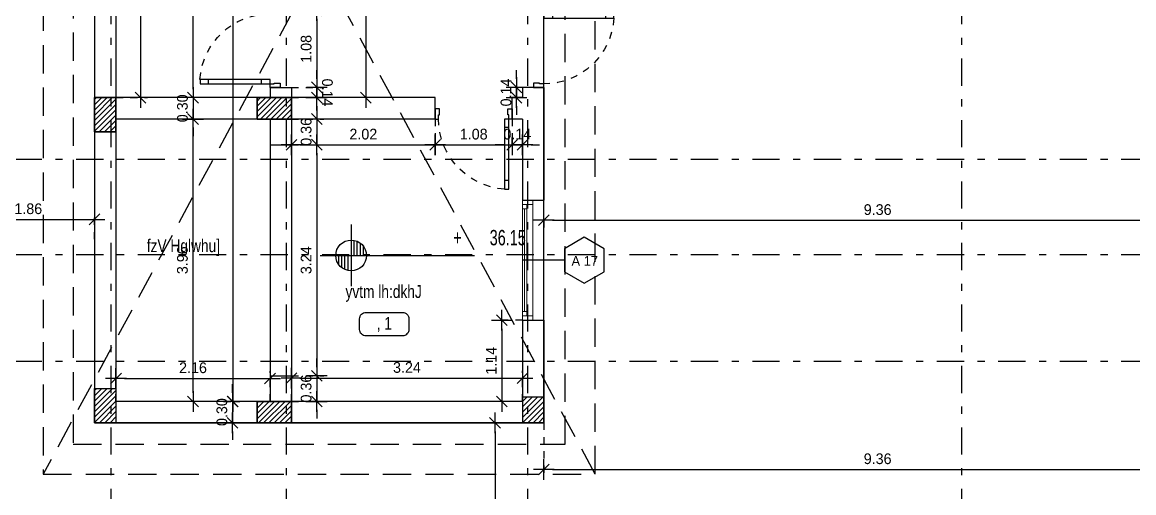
# Model space of a CAD drawing. Extents: x 185 to 567, y -69 to 170.
# Drawn here: x 412.73 to 428.32, y 132.26 to 138.86 of the extents above; entities that cross this region are included whole.
import ezdxf
from ezdxf.enums import TextEntityAlignment as Align

# ---------------------------------------------------------------- set-up
doc = ezdxf.new("R2010")
doc.units = 0
doc.header["$LTSCALE"] = 0.25
doc.header["$MEASUREMENT"] = 0
doc.header["$PDMODE"] = 35
doc.header["$PDSIZE"] = -1
for name, pattern in [('B4-PLANS$0$APG DASH', [0.3, 0.2, -0.1]), ('B4-PLANS$0$DASHDOT', [25.4, 12.7, -6.35, 0, -6.35]), ('B4-PLANS$0$DOT2', [0.125, 0, -0.125]), ('B4-PLANS$0$HIDDEN', [9.525, 6.35, -3.175]), ('DOT2', [0.125, 0, -0.125])]:
    doc.linetypes.add(name, pattern=pattern)
doc.layers.get('0').update_dxf_attribs({"linetype": 'CONTINUOUS'})
doc.layers.get('Defpoints').update_dxf_attribs({"linetype": 'CONTINUOUS'})
for name, color, linetype in [('A-AX', 1, 'B4-PLANS$0$DASHDOT'), ('A-COL', 11, 'CONTINUOUS'), ('A-DR', 3, 'CONTINUOUS'), ('A-DWNM1', 3, 'CONTINUOUS'), ('A-EDM', 2, 'CONTINUOUS'), ('A-ELEV', 25, 'CONTINUOUS'), ('A-IDM', 221, 'CONTINUOUS'), ('A-LVL-50', 4, 'CONTINUOUS'), ('A-RNM2', 4, 'CONTINUOUS'), ('A-RNM3', 4, 'CONTINUOUS'), ('A-SYMB-50', 4, 'CONTINUOUS'), ('A-TXT', 4, 'CONTINUOUS'), ('A-VOID', 8, 'B4-PLANS$0$HIDDEN'), ('A-WIN', 3, 'CONTINUOUS'), ('A-WL', 7, 'CONTINUOUS'), ('roof col', 7, 'CONTINUOUS')]:
    doc.layers.add(name, color=color, linetype=linetype)
doc.layers.add('A-COLH', color=1, linetype='CONTINUOUS', lineweight=9)
doc.styles.add('B4-PLANS$0$ARABIC', font='xarb.shx', dxfattribs={"width": 0.7})
doc.styles.add('B4-PLANS$0$S100', font='romans.shx', dxfattribs={"width": 0.9})
doc.styles.add('B4-PLANS$0$XARAB', font='xarab.shx')
doc.styles.add('XARAB', font='xarab.shx')
doc.dimstyles.new('DIM100', dxfattribs={"dimtxt": 0.15, "dimasz": 0.12, "dimexe": 0.1, "dimexo": 0, "dimgap": 0.05, "dimtad": 1, "dimzin": 3, "dimdsep": 46, "dimtxsty": 'XARAB', "dimblk": 'DTICK', "dimcen": 0.09, "dimclrd": 256, "dimclre": 4, "dimclrt": 3, "dimadec": 0, "dimazin": 3, "dimtfac": 1, "dimtix": 1, "dimtmove": 2, "dimatfit": 0, "dimldrblk": 'DTICK', "dimfxl": 0.15, "dimtolj": 1, "dimtzin": 3, "dimlwd": -3, "dimlwe": -3, "dimarcsym": 0})

# ---------------------------------------------------------------- blocks, each defined once
blk = doc.blocks.new('B4-PLANS$0$AXES-B2')
at = {"layer": 'A-AX', "ltscale": 0.1}
for p, q in [((-9.855, 10.085), (-9.855, -26.235)), ((-7.805, 10.085), (-7.805, -26.235)), ((-4.985, 10.085), (-4.985, -26.235)), ((0.085, 10.085), (0.085, -26.235)), ((-29.655, -6.895), (30.305, -6.895)), ((-29.655, -8.01), (30.305, -8.01)), ((-29.655, -9.255), (30.305, -9.255))]:
    blk.add_line(p, q, dxfattribs=at)
blk = doc.blocks.new('DTICK')
for p, q in [((-1.21, 0), (1.21, 0)), ((0, 1.21), (0, -1.21))]:
    blk.add_line(p, q)
at = {"color": 3}
blk.add_line((-0.63, -0.63), (0.63, 0.63), dxfattribs=at)
blk = doc.blocks.new('*D1079')
at = {"layer": 'A-IDM', "color": 4, "linetype": 'DOT2', "lineweight": -3, "ltscale": 2, "transparency": 16777216}
for p, q in [((429.405, 137.021), (429.405, 135.982)), ((420.045, 136.082), (420.045, 135.982))]:
    blk.add_line(p, q, dxfattribs=at)
at = {"layer": 'A-IDM', "linetype": 'ByBlock', "lineweight": -3, "ltscale": 2, "transparency": 16777216}
blk.add_line((420.165, 136.082), (429.285, 136.082), dxfattribs=at)
at = {"layer": 'Defpoints', "color": 0, "linetype": 'ByBlock', "ltscale": 2, "transparency": 16777216}
for p in [(429.405, 137.021), (420.045, 136.082), (429.405, 136.082)]:
    blk.add_point(p, dxfattribs=at)
at = {"layer": 'A-IDM', "linetype": 'ByBlock', "lineweight": -3, "ltscale": 2, "transparency": 16777216, "xscale": 0.12, "yscale": 0.12, "zscale": 0.12, "rotation": 180}
blk.add_blockref('DTICK', (420.045, 136.082), dxfattribs=at)
at = {"layer": 'A-IDM', "linetype": 'ByBlock', "lineweight": -3, "ltscale": 2, "transparency": 16777216, "xscale": 0.12, "yscale": 0.12, "zscale": 0.12}
blk.add_blockref('DTICK', (429.405, 136.082), dxfattribs=at)
at = {"layer": 'A-IDM', "color": 3, "linetype": 'ByBlock', "ltscale": 2, "transparency": 16777216, "insert": (424.725, 136.23), "char_height": 0.15, "attachment_point": 5, "style": 'XARAB'}
blk.add_mtext('\\A1;9.36', dxfattribs=at)
blk = doc.blocks.new('*D1090')
at = {"layer": 'A-IDM', "color": 4, "linetype": 'DOT2', "lineweight": -3, "ltscale": 2, "transparency": 16777216}
for p, q in [((420.045, 133.241), (420.045, 132.487)), ((429.405, 132.622), (429.405, 132.487))]:
    blk.add_line(p, q, dxfattribs=at)
at = {"layer": 'A-IDM', "linetype": 'ByBlock', "lineweight": -3, "ltscale": 2, "transparency": 16777216}
blk.add_line((420.165, 132.587), (429.285, 132.587), dxfattribs=at)
at = {"layer": 'Defpoints', "color": 0, "linetype": 'ByBlock', "ltscale": 2, "transparency": 16777216}
for p in [(420.045, 133.241), (429.405, 132.622), (429.405, 132.587)]:
    blk.add_point(p, dxfattribs=at)
at = {"layer": 'A-IDM', "linetype": 'ByBlock', "lineweight": -3, "ltscale": 2, "transparency": 16777216, "xscale": 0.12, "yscale": 0.12, "zscale": 0.12, "rotation": 180}
blk.add_blockref('DTICK', (420.045, 132.587), dxfattribs=at)
at = {"layer": 'A-IDM', "linetype": 'ByBlock', "lineweight": -3, "ltscale": 2, "transparency": 16777216, "xscale": 0.12, "yscale": 0.12, "zscale": 0.12}
blk.add_blockref('DTICK', (429.405, 132.587), dxfattribs=at)
at = {"layer": 'A-IDM', "color": 3, "linetype": 'ByBlock', "ltscale": 2, "transparency": 16777216, "insert": (424.725, 132.736), "char_height": 0.15, "attachment_point": 5, "style": 'XARAB'}
blk.add_mtext('\\A1;9.36', dxfattribs=at)
blk = doc.blocks.new('*D1115')
at = {"layer": 'A-IDM', "color": 4, "linetype": 'DOT2', "lineweight": -3, "ltscale": 2, "transparency": 16777216}
for p, q in [((419.601, 133.241), (419.26, 133.241)), ((419.601, 125.189), (419.26, 125.189))]:
    blk.add_line(p, q, dxfattribs=at)
at = {"layer": 'A-IDM', "linetype": 'ByBlock', "lineweight": -3, "ltscale": 2, "transparency": 16777216}
blk.add_line((419.36, 133.121), (419.36, 125.309), dxfattribs=at)
at = {"layer": 'Defpoints', "color": 0, "linetype": 'ByBlock', "ltscale": 2, "transparency": 16777216}
for p in [(419.601, 133.241), (419.36, 125.189), (419.601, 125.189)]:
    blk.add_point(p, dxfattribs=at)
at = {"layer": 'A-IDM', "linetype": 'ByBlock', "lineweight": -3, "ltscale": 2, "transparency": 16777216, "xscale": 0.12, "yscale": 0.12, "zscale": 0.12}
for p, rotation in [((419.36, 133.241), 90), ((419.36, 125.189), 270)]:
    blk.add_blockref('DTICK', p, dxfattribs=dict(at, rotation=rotation))
at = {"layer": 'A-IDM', "color": 3, "linetype": 'ByBlock', "ltscale": 2, "transparency": 16777216, "insert": (419.212, 129.215), "char_height": 0.15, "attachment_point": 5, "rotation": 90, "style": 'XARAB'}
blk.add_mtext('\\A1;8.05', dxfattribs=at)
blk = doc.blocks.new('B4-PLANS$0$derf')
at = {"lineweight": 0}
for p, q in [((-0.05, 0.12), (-1.35, 0.12)), ((-0.1, 0.05), (-1.3, 0.05)), ((-0.1, 0.025), (-1.3, 0.025)), ((-0.1, 0), (-1.3, 0))]:
    blk.add_line(p, q, dxfattribs=at)
for points in [[(-1.4, 0.12), (-1.4, 0), (-1.35, 0), (-1.35, 0.12)], [(-1.3, 0.05), (-1.3, 0), (-1.35, 0), (-1.35, 0.05)], [(-0.1, 0.05), (-0.1, 0), (-0.05, 0), (-0.05, 0.05)], [(0, 0.12), (0, 0), (-0.05, 0), (-0.05, 0.12)]]:
    blk.add_lwpolyline(points, close=True, dxfattribs=at)
blk = doc.blocks.new('B4-PLANS$0$WNU')
blk.add_line((0, 100), (0, -553))
blk.add_lwpolyline([(-179, 720), (-358, 410), (-179, 100), (179, 100), (358, 410), (179, 720)], close=True)
at = {"style": 'B4-PLANS$0$S100', "width": 0.9, "flags": 12}
blk.add_attdef('W10', text='', height=200, dxfattribs=at).set_placement((11, 417), align=Align.MIDDLE)
blk = doc.blocks.new('B4-PLANS$0$RNO2')
at = {"layer": 'A-RNM2'}
blk.add_lwpolyline([(965, 374), (397, 374, 0.414214), (297, 274), (297, 108, 0.414214), (397, 8), (965, 8, 0.414214), (1065, 108), (1065, 274, 0.414214)], format="xyb", close=True, dxfattribs=at)
at = {"layer": 'A-RNM2', "color": 3, "style": 'B4-PLANS$0$S100', "width": 0.8}
blk.add_attdef('NUMBER', text='', height=90, dxfattribs=at).set_placement((679, 186), align=Align.MIDDLE)
blk = doc.blocks.new('B4-PLANS$0$LEV')
for p, q in [((0, 400), (0, -400)), ((40, 0), (40, 196)), ((80, 0), (80, 183)), ((120, 0), (120, 160)), ((-400, 0), (1600, 0)), ((-160, -120), (-160, 0)), ((-120, -160), (-120, 0)), ((-80, -183), (-80, 0)), ((-40, -196), (-40, 0)), ((160, 0), (160, 120))]:
    blk.add_line(p, q)
blk.add_circle((0, 0), 200)
at = {"style": 'B4-PLANS$0$S100', "width": 0.9, "flags": 12}
for tag, p in [('L', (300, 132)), ('P', (300, -392))]:
    blk.add_attdef(tag, p, '', height=200, dxfattribs=at)
blk = doc.blocks.new('B4-PLANS$0$A$C57B55AE9')
at = {"layer": 'A-DR'}
for p, q in [((0.05, 0.938), (0, 0.938)), ((0, 0.938), (0, 0.818)), ((0.05, 0.868), (0.05, 0.938)), ((0.85, 0.868), (0.85, 0.938)), ((0.85, 0.938), (0.9, 0.938)), ((0.9, 0.938), (0.9, 0.818)), ((0, 0.818), (0.04, 0.818)), ((0.04, 0.818), (0.04, 0.868)), ((0.04, 0.868), (0.05, 0.868)), ((0.86, 0.868), (0.85, 0.868)), ((0.86, 0.818), (0.86, 0.868)), ((0.9, 0.818), (0.86, 0.818)), ((0.04, 0.718), (0.09, 0.718)), ((0.04, 0.099), (0.09, 0.099))]:
    blk.add_line(p, q, dxfattribs=at)
at = {"layer": 'A-DR', "elevation": 0}
blk.add_lwpolyline([(0.09, 0), (0.04, 0), (0.04, 0.818), (0.09, 0.818)], close=True, dxfattribs=at)
at = {"layer": 'A-DR', "color": 8, "linetype": 'B4-PLANS$0$APG DASH'}
blk.add_arc((0.04, 0.818), 0.82, 273.4958, 0.0001, dxfattribs=at)
blk = doc.blocks.new('*D1152')
at = {"layer": 'A-IDM', "color": 4, "linetype": 'DOT2', "lineweight": -3, "ltscale": 2, "transparency": 16777216}
for p, q in [((414.045, 133.541), (414.045, 133.963)), ((416.205, 133.541), (416.205, 133.963))]:
    blk.add_line(p, q, dxfattribs=at)
at = {"layer": 'A-IDM', "linetype": 'ByBlock', "lineweight": -3, "ltscale": 2, "transparency": 16777216}
blk.add_line((414.165, 133.863), (416.085, 133.863), dxfattribs=at)
at = {"layer": 'Defpoints', "color": 0, "linetype": 'ByBlock', "ltscale": 2, "transparency": 16777216}
for p in [(416.205, 133.863), (414.045, 133.541), (416.205, 133.541)]:
    blk.add_point(p, dxfattribs=at)
at = {"layer": 'A-IDM', "linetype": 'ByBlock', "lineweight": -3, "ltscale": 2, "transparency": 16777216, "xscale": 0.12, "yscale": 0.12, "zscale": 0.12, "rotation": 180}
blk.add_blockref('DTICK', (414.045, 133.863), dxfattribs=at)
at = {"layer": 'A-IDM', "linetype": 'ByBlock', "lineweight": -3, "ltscale": 2, "transparency": 16777216, "xscale": 0.12, "yscale": 0.12, "zscale": 0.12}
blk.add_blockref('DTICK', (416.205, 133.863), dxfattribs=at)
at = {"layer": 'A-IDM', "color": 3, "linetype": 'ByBlock', "ltscale": 2, "transparency": 16777216, "insert": (415.125, 134.012), "char_height": 0.15, "attachment_point": 5, "style": 'XARAB'}
blk.add_mtext('\\A1;2.16', dxfattribs=at)
blk = doc.blocks.new('*D1153')
at = {"layer": 'A-IDM', "color": 4, "linetype": 'DOT2', "lineweight": -3, "ltscale": 2, "transparency": 16777216}
for p, q in [((415.125, 137.501), (415.025, 137.501)), ((415.125, 133.541), (415.025, 133.541))]:
    blk.add_line(p, q, dxfattribs=at)
at = {"layer": 'A-IDM', "linetype": 'ByBlock', "lineweight": -3, "ltscale": 2, "transparency": 16777216}
blk.add_line((415.125, 133.661), (415.125, 137.381), dxfattribs=at)
at = {"layer": 'Defpoints', "color": 0, "linetype": 'ByBlock', "ltscale": 2, "transparency": 16777216}
for p in [(415.125, 137.501), (415.125, 137.501), (415.125, 133.541)]:
    blk.add_point(p, dxfattribs=at)
at = {"layer": 'A-IDM', "linetype": 'ByBlock', "lineweight": -3, "ltscale": 2, "transparency": 16777216, "xscale": 0.12, "yscale": 0.12, "zscale": 0.12}
for p, rotation in [((415.125, 137.501), 90), ((415.125, 133.541), 270)]:
    blk.add_blockref('DTICK', p, dxfattribs=dict(at, rotation=rotation))
at = {"layer": 'A-IDM', "color": 3, "linetype": 'ByBlock', "ltscale": 2, "transparency": 16777216, "insert": (414.977, 135.521), "char_height": 0.15, "attachment_point": 5, "rotation": 90, "style": 'XARAB'}
blk.add_mtext('\\A1;3.96', dxfattribs=at)
blk = doc.blocks.new('*D1154')
at = {"layer": 'A-IDM', "color": 4, "linetype": 'DOT2', "lineweight": -3, "ltscale": 2, "transparency": 16777216}
for p, q in [((415.125, 145.853), (415.025, 145.853)), ((415.125, 137.801), (415.025, 137.801))]:
    blk.add_line(p, q, dxfattribs=at)
at = {"layer": 'A-IDM', "linetype": 'ByBlock', "lineweight": -3, "ltscale": 2, "transparency": 16777216}
blk.add_line((415.125, 137.921), (415.125, 145.733), dxfattribs=at)
at = {"layer": 'Defpoints', "color": 0, "linetype": 'ByBlock', "ltscale": 2, "transparency": 16777216}
for p in [(415.125, 145.853), (415.125, 145.853), (415.125, 137.801)]:
    blk.add_point(p, dxfattribs=at)
at = {"layer": 'A-IDM', "linetype": 'ByBlock', "lineweight": -3, "ltscale": 2, "transparency": 16777216, "xscale": 0.12, "yscale": 0.12, "zscale": 0.12}
for p, rotation in [((415.125, 145.853), 90), ((415.125, 137.801), 270)]:
    blk.add_blockref('DTICK', p, dxfattribs=dict(at, rotation=rotation))
at = {"layer": 'A-IDM', "color": 3, "linetype": 'ByBlock', "ltscale": 2, "transparency": 16777216, "insert": (414.978, 141.827), "char_height": 0.15, "attachment_point": 5, "rotation": 90, "style": 'XARAB'}
blk.add_mtext('\\A1;8.05', dxfattribs=at)
blk = doc.blocks.new('*D1155')
at = {"layer": 'A-IDM', "color": 4, "linetype": 'DOT2', "lineweight": -3, "ltscale": 2, "transparency": 16777216}
for p, q in [((415.554, 145.853), (415.783, 145.853)), ((415.554, 133.541), (415.783, 133.541))]:
    blk.add_line(p, q, dxfattribs=at)
at = {"layer": 'A-IDM', "linetype": 'ByBlock', "lineweight": -3, "ltscale": 2, "transparency": 16777216}
blk.add_line((415.683, 145.733), (415.683, 133.661), dxfattribs=at)
at = {"layer": 'Defpoints', "color": 0, "linetype": 'ByBlock', "ltscale": 2, "transparency": 16777216}
for p in [(415.554, 145.853), (415.554, 133.541), (415.683, 133.541)]:
    blk.add_point(p, dxfattribs=at)
at = {"layer": 'A-IDM', "linetype": 'ByBlock', "lineweight": -3, "ltscale": 2, "transparency": 16777216, "xscale": 0.12, "yscale": 0.12, "zscale": 0.12}
for p, rotation in [((415.683, 145.853), 90), ((415.683, 133.541), 270)]:
    blk.add_blockref('DTICK', p, dxfattribs=dict(at, rotation=rotation))
at = {"layer": 'A-IDM', "color": 3, "linetype": 'ByBlock', "ltscale": 2, "transparency": 16777216, "insert": (415.535, 139.697), "char_height": 0.15, "attachment_point": 5, "rotation": 90, "style": 'XARAB'}
blk.add_mtext('\\A1;12.31', dxfattribs=at)
blk = doc.blocks.new('*D1157')
at = {"layer": 'A-IDM', "color": 4, "linetype": 'DOT2', "lineweight": -3, "ltscale": 2, "transparency": 16777216}
for p, q in [((414.045, 145.853), (414.488, 145.853)), ((414.045, 137.801), (414.488, 137.801))]:
    blk.add_line(p, q, dxfattribs=at)
at = {"layer": 'A-IDM', "linetype": 'ByBlock', "lineweight": -3, "ltscale": 2, "transparency": 16777216}
blk.add_line((414.388, 145.733), (414.388, 137.921), dxfattribs=at)
at = {"layer": 'Defpoints', "color": 0, "linetype": 'ByBlock', "ltscale": 2, "transparency": 16777216}
for p in [(414.045, 145.853), (414.045, 137.801), (414.388, 137.801)]:
    blk.add_point(p, dxfattribs=at)
at = {"layer": 'A-IDM', "linetype": 'ByBlock', "lineweight": -3, "ltscale": 2, "transparency": 16777216, "xscale": 0.12, "yscale": 0.12, "zscale": 0.12}
for p, rotation in [((414.388, 145.853), 90), ((414.388, 137.801), 270)]:
    blk.add_blockref('DTICK', p, dxfattribs=dict(at, rotation=rotation))
at = {"layer": 'A-IDM', "color": 3, "linetype": 'ByBlock', "ltscale": 2, "transparency": 16777216, "insert": (414.241, 141.827), "char_height": 0.15, "attachment_point": 5, "rotation": 90, "style": 'XARAB'}
blk.add_mtext('\\A1;8.05', dxfattribs=at)
blk = doc.blocks.new('*D1158')
at = {"layer": 'A-IDM', "color": 4, "linetype": 'DOT2', "lineweight": -3, "ltscale": 2, "transparency": 16777216}
for p, q in [((416.505, 139.025), (416.96, 139.025)), ((416.505, 137.945), (416.96, 137.945))]:
    blk.add_line(p, q, dxfattribs=at)
at = {"layer": 'A-IDM', "linetype": 'ByBlock', "lineweight": -3, "ltscale": 2, "transparency": 16777216}
blk.add_line((416.86, 138.905), (416.86, 138.065), dxfattribs=at)
at = {"layer": 'Defpoints', "color": 0, "linetype": 'ByBlock', "ltscale": 2, "transparency": 16777216}
for p in [(416.505, 139.025), (416.505, 137.945), (416.86, 137.945)]:
    blk.add_point(p, dxfattribs=at)
at = {"layer": 'A-IDM', "linetype": 'ByBlock', "lineweight": -3, "ltscale": 2, "transparency": 16777216, "xscale": 0.12, "yscale": 0.12, "zscale": 0.12}
for p, rotation in [((416.86, 139.025), 90), ((416.86, 137.945), 270)]:
    blk.add_blockref('DTICK', p, dxfattribs=dict(at, rotation=rotation))
at = {"layer": 'A-IDM', "color": 3, "linetype": 'ByBlock', "ltscale": 2, "transparency": 16777216, "insert": (416.712, 138.485), "char_height": 0.15, "attachment_point": 5, "rotation": 90, "style": 'XARAB'}
blk.add_mtext('\\A1;1.08', dxfattribs=at)
blk = doc.blocks.new('*D1160')
at = {"layer": 'A-IDM', "linetype": 'ByBlock', "lineweight": -3, "ltscale": 2, "transparency": 16777216}
for p, q in [((416.86, 138.065), (416.86, 138.185)), ((416.86, 137.945), (416.86, 137.801)), ((416.86, 137.681), (416.86, 137.561))]:
    blk.add_line(p, q, dxfattribs=at)
at = {"layer": 'A-IDM', "color": 4, "linetype": 'DOT2', "lineweight": -3, "ltscale": 2, "transparency": 16777216}
for p, q in [((416.505, 137.945), (416.96, 137.945)), ((416.505, 137.801), (416.96, 137.801))]:
    blk.add_line(p, q, dxfattribs=at)
at = {"layer": 'Defpoints', "color": 0, "linetype": 'ByBlock', "ltscale": 2, "transparency": 16777216}
for p in [(416.505, 137.945), (416.505, 137.801), (416.86, 137.801)]:
    blk.add_point(p, dxfattribs=at)
at = {"layer": 'A-IDM', "linetype": 'ByBlock', "lineweight": -3, "ltscale": 2, "transparency": 16777216, "xscale": 0.12, "yscale": 0.12, "zscale": 0.12}
for p, rotation in [((416.86, 137.945), 270.0001206291599), ((416.86, 137.801), 90.00012062915994)]:
    blk.add_blockref('DTICK', p, dxfattribs=dict(at, rotation=rotation))
at = {"layer": 'A-IDM', "color": 3, "linetype": 'ByBlock', "ltscale": 2, "transparency": 16777216, "insert": (417.008, 137.873), "char_height": 0.15, "attachment_point": 5, "rotation": 270.0001, "style": 'XARAB'}
blk.add_mtext('\\A1;0.14', dxfattribs=at)
blk = doc.blocks.new('*D1161')
at = {"layer": 'A-IDM', "linetype": 'ByBlock', "lineweight": -3, "ltscale": 2, "transparency": 16777216}
for p, q in [((416.86, 137.621), (416.86, 137.741)), ((416.86, 137.501), (416.86, 137.141)), ((416.86, 137.021), (416.86, 136.901))]:
    blk.add_line(p, q, dxfattribs=at)
at = {"layer": 'A-IDM', "color": 4, "linetype": 'DOT2', "lineweight": -3, "ltscale": 2, "transparency": 16777216}
for p, q in [((416.505, 137.501), (416.96, 137.501)), ((416.505, 137.141), (416.96, 137.141))]:
    blk.add_line(p, q, dxfattribs=at)
at = {"layer": 'Defpoints', "color": 0, "linetype": 'ByBlock', "ltscale": 2, "transparency": 16777216}
for p in [(416.505, 137.501), (416.505, 137.141), (416.86, 137.141)]:
    blk.add_point(p, dxfattribs=at)
at = {"layer": 'A-IDM', "linetype": 'ByBlock', "lineweight": -3, "ltscale": 2, "transparency": 16777216, "xscale": 0.12, "yscale": 0.12, "zscale": 0.12}
for p, rotation in [((416.86, 137.501), 270), ((416.86, 137.141), 90)]:
    blk.add_blockref('DTICK', p, dxfattribs=dict(at, rotation=rotation))
at = {"layer": 'A-IDM', "color": 3, "linetype": 'ByBlock', "ltscale": 2, "transparency": 16777216, "insert": (416.712, 137.321), "char_height": 0.15, "attachment_point": 5, "rotation": 90, "style": 'XARAB'}
blk.add_mtext('\\A1;0.36', dxfattribs=at)
blk = doc.blocks.new('*D1162')
at = {"layer": 'A-IDM', "color": 4, "linetype": 'DOT2', "lineweight": -3, "ltscale": 2, "transparency": 16777216}
for p, q in [((416.505, 137.141), (416.96, 137.141)), ((416.505, 133.901), (416.96, 133.901))]:
    blk.add_line(p, q, dxfattribs=at)
at = {"layer": 'A-IDM', "linetype": 'ByBlock', "lineweight": -3, "ltscale": 2, "transparency": 16777216}
blk.add_line((416.86, 137.021), (416.86, 134.021), dxfattribs=at)
at = {"layer": 'Defpoints', "color": 0, "linetype": 'ByBlock', "ltscale": 2, "transparency": 16777216}
for p in [(416.505, 137.141), (416.505, 133.901), (416.86, 133.901)]:
    blk.add_point(p, dxfattribs=at)
at = {"layer": 'A-IDM', "linetype": 'ByBlock', "lineweight": -3, "ltscale": 2, "transparency": 16777216, "xscale": 0.12, "yscale": 0.12, "zscale": 0.12}
for p, rotation in [((416.86, 137.141), 90), ((416.86, 133.901), 270)]:
    blk.add_blockref('DTICK', p, dxfattribs=dict(at, rotation=rotation))
at = {"layer": 'A-IDM', "color": 3, "linetype": 'ByBlock', "ltscale": 2, "transparency": 16777216, "insert": (416.712, 135.521), "char_height": 0.15, "attachment_point": 5, "rotation": 90, "style": 'XARAB'}
blk.add_mtext('\\A1;3.24', dxfattribs=at)
blk = doc.blocks.new('*D1163')
at = {"layer": 'A-IDM', "linetype": 'ByBlock', "lineweight": -3, "ltscale": 2, "transparency": 16777216}
for p, q in [((416.86, 134.021), (416.86, 134.141)), ((416.86, 133.901), (416.86, 133.541)), ((416.86, 133.421), (416.86, 133.301))]:
    blk.add_line(p, q, dxfattribs=at)
at = {"layer": 'A-IDM', "color": 4, "linetype": 'DOT2', "lineweight": -3, "ltscale": 2, "transparency": 16777216}
for p, q in [((416.505, 133.901), (416.96, 133.901)), ((416.505, 133.541), (416.96, 133.541))]:
    blk.add_line(p, q, dxfattribs=at)
at = {"layer": 'Defpoints', "color": 0, "linetype": 'ByBlock', "ltscale": 2, "transparency": 16777216}
for p in [(416.505, 133.901), (416.505, 133.541), (416.86, 133.541)]:
    blk.add_point(p, dxfattribs=at)
at = {"layer": 'A-IDM', "linetype": 'ByBlock', "lineweight": -3, "ltscale": 2, "transparency": 16777216, "xscale": 0.12, "yscale": 0.12, "zscale": 0.12}
for p, rotation in [((416.86, 133.901), 270), ((416.86, 133.541), 90)]:
    blk.add_blockref('DTICK', p, dxfattribs=dict(at, rotation=rotation))
at = {"layer": 'A-IDM', "color": 3, "linetype": 'ByBlock', "ltscale": 2, "transparency": 16777216, "insert": (416.712, 133.721), "char_height": 0.15, "attachment_point": 5, "rotation": 90, "style": 'XARAB'}
blk.add_mtext('\\A1;0.36', dxfattribs=at)
blk = doc.blocks.new('*D1164')
at = {"layer": 'A-IDM', "color": 4, "linetype": 'DOT2', "lineweight": -3, "ltscale": 2, "transparency": 16777216}
for p, q in [((416.505, 133.541), (416.505, 133.968)), ((419.745, 133.541), (419.745, 133.968))]:
    blk.add_line(p, q, dxfattribs=at)
at = {"layer": 'A-IDM', "linetype": 'ByBlock', "lineweight": -3, "ltscale": 2, "transparency": 16777216}
blk.add_line((416.625, 133.868), (419.625, 133.868), dxfattribs=at)
at = {"layer": 'Defpoints', "color": 0, "linetype": 'ByBlock', "ltscale": 2, "transparency": 16777216}
for p in [(419.745, 133.868), (416.505, 133.541), (419.745, 133.541)]:
    blk.add_point(p, dxfattribs=at)
at = {"layer": 'A-IDM', "linetype": 'ByBlock', "lineweight": -3, "ltscale": 2, "transparency": 16777216, "xscale": 0.12, "yscale": 0.12, "zscale": 0.12, "rotation": 180}
blk.add_blockref('DTICK', (416.505, 133.868), dxfattribs=at)
at = {"layer": 'A-IDM', "linetype": 'ByBlock', "lineweight": -3, "ltscale": 2, "transparency": 16777216, "xscale": 0.12, "yscale": 0.12, "zscale": 0.12}
blk.add_blockref('DTICK', (419.745, 133.868), dxfattribs=at)
at = {"layer": 'A-IDM', "color": 3, "linetype": 'ByBlock', "ltscale": 2, "transparency": 16777216, "insert": (418.125, 134.016), "char_height": 0.15, "attachment_point": 5, "style": 'XARAB'}
blk.add_mtext('\\A1;3.24', dxfattribs=at)
blk = doc.blocks.new('*D1166')
at = {"layer": 'A-IDM', "color": 4, "linetype": 'DOT2', "lineweight": -3, "ltscale": 2, "transparency": 16777216}
for p, q in [((417.549, 141.449), (417.449, 141.449)), ((417.549, 137.801), (417.449, 137.801))]:
    blk.add_line(p, q, dxfattribs=at)
at = {"layer": 'A-IDM', "linetype": 'ByBlock', "lineweight": -3, "ltscale": 2, "transparency": 16777216}
blk.add_line((417.549, 141.329), (417.549, 137.921), dxfattribs=at)
at = {"layer": 'Defpoints', "color": 0, "linetype": 'ByBlock', "ltscale": 2, "transparency": 16777216}
for p in [(417.549, 141.449, 0), (417.549, 137.801, 0), (417.549, 137.801)]:
    blk.add_point(p, dxfattribs=at)
at = {"layer": 'A-IDM', "linetype": 'ByBlock', "lineweight": -3, "ltscale": 2, "transparency": 16777216, "xscale": 0.12, "yscale": 0.12, "zscale": 0.12}
for p, rotation in [((417.549, 141.449), 90), ((417.549, 137.801), 270)]:
    blk.add_blockref('DTICK', p, dxfattribs=dict(at, rotation=rotation))
at = {"layer": 'A-IDM', "color": 3, "linetype": 'ByBlock', "ltscale": 2, "transparency": 16777216, "insert": (417.401, 139.625), "char_height": 0.15, "attachment_point": 5, "rotation": 90, "style": 'XARAB'}
blk.add_mtext('\\A1;3.65', dxfattribs=at)
blk = doc.blocks.new('*D1167')
at = {"layer": 'A-IDM', "color": 4, "linetype": 'DOT2', "lineweight": -3, "ltscale": 2, "transparency": 16777216}
for p, q in [((416.505, 137.501), (416.505, 137.04)), ((418.521, 137.501), (418.521, 137.04))]:
    blk.add_line(p, q, dxfattribs=at)
at = {"layer": 'A-IDM', "linetype": 'ByBlock', "lineweight": -3, "ltscale": 2, "transparency": 16777216}
blk.add_line((416.625, 137.14), (418.401, 137.14), dxfattribs=at)
at = {"layer": 'Defpoints', "color": 0, "linetype": 'ByBlock', "ltscale": 2, "transparency": 16777216}
for p in [(416.505, 137.501), (418.521, 137.501), (418.521, 137.14)]:
    blk.add_point(p, dxfattribs=at)
at = {"layer": 'A-IDM', "linetype": 'ByBlock', "lineweight": -3, "ltscale": 2, "transparency": 16777216, "xscale": 0.12, "yscale": 0.12, "zscale": 0.12}
for p, rotation in [((416.505, 137.14), 179.9998668369548), ((418.521, 137.14), 359.9998668369548)]:
    blk.add_blockref('DTICK', p, dxfattribs=dict(at, rotation=rotation))
at = {"layer": 'A-IDM', "color": 3, "linetype": 'ByBlock', "ltscale": 2, "transparency": 16777216, "insert": (417.513, 137.288), "char_height": 0.15, "attachment_point": 5, "rotation": 359.9999, "style": 'XARAB'}
blk.add_mtext('\\A1;2.02', dxfattribs=at)
blk = doc.blocks.new('*D1168')
at = {"layer": 'A-IDM', "color": 4, "linetype": 'DOT2', "lineweight": -3, "ltscale": 2, "transparency": 16777216}
for p, q in [((418.521, 137.501), (418.521, 137.04)), ((419.601, 137.501), (419.601, 137.04))]:
    blk.add_line(p, q, dxfattribs=at)
at = {"layer": 'A-IDM', "linetype": 'ByBlock', "lineweight": -3, "ltscale": 2, "transparency": 16777216}
blk.add_line((418.641, 137.14), (419.481, 137.14), dxfattribs=at)
at = {"layer": 'Defpoints', "color": 0, "linetype": 'ByBlock', "ltscale": 2, "transparency": 16777216}
for p in [(418.521, 137.501), (419.601, 137.501), (419.601, 137.14)]:
    blk.add_point(p, dxfattribs=at)
at = {"layer": 'A-IDM', "linetype": 'ByBlock', "lineweight": -3, "ltscale": 2, "transparency": 16777216, "xscale": 0.12, "yscale": 0.12, "zscale": 0.12, "rotation": 180}
blk.add_blockref('DTICK', (418.521, 137.14), dxfattribs=at)
at = {"layer": 'A-IDM', "linetype": 'ByBlock', "lineweight": -3, "ltscale": 2, "transparency": 16777216, "xscale": 0.12, "yscale": 0.12, "zscale": 0.12}
blk.add_blockref('DTICK', (419.601, 137.14), dxfattribs=at)
at = {"layer": 'A-IDM', "color": 3, "linetype": 'ByBlock', "ltscale": 2, "transparency": 16777216, "insert": (419.061, 137.288), "char_height": 0.15, "attachment_point": 5, "style": 'XARAB'}
blk.add_mtext('\\A1;1.08', dxfattribs=at)
blk = doc.blocks.new('*D1169')
at = {"layer": 'A-IDM', "color": 4, "linetype": 'DOT2', "lineweight": -3, "ltscale": 2, "transparency": 16777216}
for p, q in [((419.601, 137.14), (419.601, 137.24)), ((419.745, 137.14), (419.745, 137.24))]:
    blk.add_line(p, q, dxfattribs=at)
at = {"layer": 'A-IDM', "linetype": 'ByBlock', "lineweight": -3, "ltscale": 2, "transparency": 16777216}
for p, q in [((419.481, 137.14), (419.361, 137.14)), ((419.601, 137.14), (419.745, 137.14)), ((419.865, 137.14), (419.985, 137.14))]:
    blk.add_line(p, q, dxfattribs=at)
at = {"layer": 'Defpoints', "color": 0, "linetype": 'ByBlock', "ltscale": 2, "transparency": 16777216}
for p in [(419.601, 137.14), (419.745, 137.14), (419.745, 137.14)]:
    blk.add_point(p, dxfattribs=at)
at = {"layer": 'A-IDM', "linetype": 'ByBlock', "lineweight": -3, "ltscale": 2, "transparency": 16777216, "xscale": 0.12, "yscale": 0.12, "zscale": 0.12}
blk.add_blockref('DTICK', (419.601, 137.14), dxfattribs=at)
at = {"layer": 'A-IDM', "linetype": 'ByBlock', "lineweight": -3, "ltscale": 2, "transparency": 16777216, "xscale": 0.12, "yscale": 0.12, "zscale": 0.12, "rotation": 180}
blk.add_blockref('DTICK', (419.745, 137.14), dxfattribs=at)
at = {"layer": 'A-IDM', "color": 3, "linetype": 'ByBlock', "ltscale": 2, "transparency": 16777216, "insert": (419.673, 137.288), "char_height": 0.15, "attachment_point": 5, "style": 'XARAB'}
blk.add_mtext('\\A1;0.14', dxfattribs=at)
blk = doc.blocks.new('*D1170')
at = {"layer": 'A-SYMB-50', "linetype": 'ByBlock', "lineweight": -3, "transparency": 16777216}
for p, q in [((415.125, 137.921), (415.125, 138.041)), ((415.125, 137.801), (415.125, 137.501)), ((415.125, 137.381), (415.125, 137.261))]:
    blk.add_line(p, q, dxfattribs=at)
at = {"layer": 'A-SYMB-50', "color": 4, "linetype": 'DOT2', "lineweight": -3, "transparency": 16777216}
for p, q in [((415.125, 137.801), (415.025, 137.801)), ((415.125, 137.501), (415.025, 137.501))]:
    blk.add_line(p, q, dxfattribs=at)
at = {"layer": 'Defpoints', "color": 0, "linetype": 'ByBlock', "transparency": 16777216}
for p in [(415.125, 137.801), (415.125, 137.501), (415.125, 137.501)]:
    blk.add_point(p, dxfattribs=at)
at = {"layer": 'A-SYMB-50', "linetype": 'ByBlock', "lineweight": -3, "transparency": 16777216, "xscale": 0.12, "yscale": 0.12, "zscale": 0.12}
for p, rotation in [((415.125, 137.801), 270), ((415.125, 137.501), 90)]:
    blk.add_blockref('DTICK', p, dxfattribs=dict(at, rotation=rotation))
at = {"layer": 'A-SYMB-50', "color": 3, "linetype": 'ByBlock', "transparency": 16777216, "insert": (414.977, 137.651), "char_height": 0.15, "attachment_point": 5, "rotation": 90, "style": 'XARAB'}
blk.add_mtext('\\A1;0.30', dxfattribs=at)
blk = doc.blocks.new('*D1171')
at = {"layer": 'A-SYMB-50', "linetype": 'ByBlock', "lineweight": -3, "transparency": 16777216}
for p, q in [((415.679, 133.661), (415.679, 133.781)), ((415.679, 133.541), (415.679, 133.241)), ((415.679, 133.121), (415.679, 133.001))]:
    blk.add_line(p, q, dxfattribs=at)
at = {"layer": 'A-SYMB-50', "color": 4, "linetype": 'DOT2', "lineweight": -3, "transparency": 16777216}
for p, q in [((415.679, 133.541), (415.779, 133.541)), ((415.679, 133.241), (415.579, 133.241))]:
    blk.add_line(p, q, dxfattribs=at)
at = {"layer": 'Defpoints', "color": 0, "linetype": 'ByBlock', "transparency": 16777216}
for p in [(415.679, 133.541), (415.679, 133.241), (415.679, 133.241)]:
    blk.add_point(p, dxfattribs=at)
at = {"layer": 'A-SYMB-50', "linetype": 'ByBlock', "lineweight": -3, "transparency": 16777216, "xscale": 0.12, "yscale": 0.12, "zscale": 0.12}
for p, rotation in [((415.679, 133.541), 270), ((415.679, 133.241), 90)]:
    blk.add_blockref('DTICK', p, dxfattribs=dict(at, rotation=rotation))
at = {"layer": 'A-SYMB-50', "color": 3, "linetype": 'ByBlock', "transparency": 16777216, "insert": (415.53, 133.391), "char_height": 0.15, "attachment_point": 5, "rotation": 90, "style": 'XARAB'}
blk.add_mtext('\\A1;0.30', dxfattribs=at)
blk = doc.blocks.new('*D1250')
at = {"layer": 'A-IDM', "color": 4, "linetype": 'B4-PLANS$0$DOT2', "lineweight": -3, "transparency": 16777216}
for p, q in [((411.885, 135.722), (411.885, 136.194)), ((413.745, 135.816), (413.745, 136.194))]:
    blk.add_line(p, q, dxfattribs=at)
at = {"layer": 'A-IDM', "linetype": 'ByBlock', "lineweight": -3, "transparency": 16777216}
blk.add_line((412.005, 136.094), (413.625, 136.094), dxfattribs=at)
at = {"layer": 'Defpoints', "color": 0, "linetype": 'ByBlock', "transparency": 16777216}
for p in [(413.745, 136.094), (413.745, 135.816), (411.885, 135.722)]:
    blk.add_point(p, dxfattribs=at)
at = {"layer": 'A-IDM', "linetype": 'ByBlock', "lineweight": -3, "transparency": 16777216, "xscale": 0.12, "yscale": 0.12, "zscale": 0.12, "rotation": 180}
blk.add_blockref('DTICK', (411.885, 136.094), dxfattribs=at)
at = {"layer": 'A-IDM', "linetype": 'ByBlock', "lineweight": -3, "transparency": 16777216, "xscale": 0.12, "yscale": 0.12, "zscale": 0.12}
blk.add_blockref('DTICK', (413.745, 136.094), dxfattribs=at)
at = {"layer": 'A-IDM', "color": 3, "linetype": 'ByBlock', "transparency": 16777216, "insert": (412.815, 136.242), "char_height": 0.15, "attachment_point": 5, "style": 'XARAB'}
blk.add_mtext('\\A1;1.86', dxfattribs=at)
blk = doc.blocks.new('*D1251')
at = {"layer": 'A-IDM', "color": 4, "linetype": 'B4-PLANS$0$DOT2', "lineweight": -3, "transparency": 16777216}
for p, q in [((419.745, 134.681), (419.354, 134.681)), ((419.745, 133.541), (419.354, 133.541))]:
    blk.add_line(p, q, dxfattribs=at)
at = {"layer": 'A-IDM', "linetype": 'ByBlock', "lineweight": -3, "transparency": 16777216}
blk.add_line((419.454, 134.561), (419.454, 133.661), dxfattribs=at)
at = {"layer": 'Defpoints', "color": 0, "linetype": 'ByBlock', "transparency": 16777216}
for p in [(419.745, 134.681), (419.454, 133.541), (419.745, 133.541)]:
    blk.add_point(p, dxfattribs=at)
at = {"layer": 'A-IDM', "linetype": 'ByBlock', "lineweight": -3, "transparency": 16777216, "xscale": 0.12, "yscale": 0.12, "zscale": 0.12}
for p, rotation in [((419.454, 134.681), 90), ((419.454, 133.541), 270)]:
    blk.add_blockref('DTICK', p, dxfattribs=dict(at, rotation=rotation))
at = {"layer": 'A-IDM', "color": 3, "linetype": 'ByBlock', "transparency": 16777216, "insert": (419.306, 134.111), "char_height": 0.15, "attachment_point": 5, "rotation": 90, "style": 'XARAB'}
blk.add_mtext('\\A1;1.14', dxfattribs=at)
blk = doc.blocks.new('*D1252')
at = {"layer": 'A-IDM', "linetype": 'ByBlock', "lineweight": -3, "transparency": 16777216}
for p, q in [((419.662, 138.065), (419.662, 138.185)), ((419.662, 137.945), (419.662, 137.801)), ((419.662, 137.681), (419.662, 137.561))]:
    blk.add_line(p, q, dxfattribs=at)
at = {"layer": 'A-IDM', "color": 4, "linetype": 'B4-PLANS$0$DOT2', "lineweight": -3, "transparency": 16777216}
for p, q in [((419.745, 137.945), (419.562, 137.945)), ((419.745, 137.801), (419.562, 137.801))]:
    blk.add_line(p, q, dxfattribs=at)
at = {"layer": 'Defpoints', "color": 0, "linetype": 'ByBlock', "transparency": 16777216}
for p in [(419.745, 137.945), (419.662, 137.801), (419.745, 137.801)]:
    blk.add_point(p, dxfattribs=at)
at = {"layer": 'A-IDM', "linetype": 'ByBlock', "lineweight": -3, "transparency": 16777216, "xscale": 0.12, "yscale": 0.12, "zscale": 0.12}
for p, rotation in [((419.662, 137.945), 270), ((419.662, 137.801), 90)]:
    blk.add_blockref('DTICK', p, dxfattribs=dict(at, rotation=rotation))
at = {"layer": 'A-IDM', "color": 3, "linetype": 'ByBlock', "transparency": 16777216, "insert": (419.514, 137.873), "char_height": 0.15, "attachment_point": 5, "rotation": 90, "style": 'XARAB'}
blk.add_mtext('\\A1;0.14', dxfattribs=at)

msp = doc.modelspace()

# ---------------------------------------------------------------- hatches: boundary and pattern name
at = {"layer": 'A-COLH'}
h = msp.add_hatch(dxfattribs=at)
h.set_pattern_fill('ANSI31', color=256, scale=0.42, style=0)
h.set_pattern_definition([(45, (-112.38795, 72.043156), (-0.037123106, 0.037123106), [])])
h.paths.add_polyline_path([(416.025, 133.541), (416.025, 133.241), (416.505, 133.241), (416.505, 133.541)])
h.paths.add_polyline_path([(414.045, 133.721), (413.745, 133.721), (413.745, 133.241), (414.045, 133.241)])
h.paths.add_polyline_path([(416.025, 137.801), (416.025, 137.501), (416.505, 137.501), (416.505, 137.801)])
h.paths.add_polyline_path([(414.045, 137.321), (414.045, 137.801), (413.745, 137.801), (413.745, 137.321)])
h = msp.add_hatch(dxfattribs=at)
h.set_pattern_fill('ANSI31', color=256, scale=0.42, style=0)
h.set_pattern_definition([(45, (-533.202693, 211.05382), (-0.037123106, 0.037123106), [])])
h.paths.add_polyline_path([(420.045, 133.601), (419.745, 133.601), (419.745, 133.241), (420.045, 133.241)])

# ---------------------------------------------------------------- linework, layer by layer
at = {"layer": 'A-COL'}
msp.add_line((416.505, 137.801), (416.505, 137.501), dxfattribs=at)
at = {"layer": 'A-COL', "elevation": 0}
for points in [[(414.045, 137.801), (413.745, 137.801), (413.745, 137.321), (414.045, 137.321)], [(416.505, 137.501), (416.025, 137.501), (416.025, 137.801), (416.505, 137.801)], [(414.045, 133.241), (413.745, 133.241), (413.745, 133.721), (414.045, 133.721)], [(419.745, 133.241), (420.045, 133.241), (420.045, 133.601), (419.745, 133.601)], [(416.505, 133.541), (416.025, 133.541), (416.025, 133.241), (416.505, 133.241)]]:
    msp.add_lwpolyline(points, close=True, dxfattribs=at)
at = {"layer": 'A-ELEV'}
for p, q in [((416.205, 137.141), (416.205, 133.901)), ((416.505, 137.141), (416.505, 133.901))]:
    msp.add_line(p, q, dxfattribs=at)
at = {"layer": 'A-VOID', "ltscale": 0.25}
for p, q in [((420.765, 132.521), (413.025, 146.873)), ((420.765, 146.873), (413.025, 132.521))]:
    msp.add_line(p, q, dxfattribs=at)
for points in [[(413.025, 132.521), (420.765, 132.521), (420.765, 146.873), (413.025, 146.873)], [(413.445, 132.941), (420.345, 132.941), (420.345, 146.453), (413.445, 146.453)]]:
    msp.add_lwpolyline(points, close=True, dxfattribs=at)
at = {"layer": 'A-WIN'}
msp.add_line((420.045, 134.681), (420.045, 136.361), dxfattribs=at)
at = {"layer": 'A-WL'}
for p, q in [((413.745, 146.153), (413.745, 133.241)), ((414.045, 145.853), (414.045, 137.801)), ((416.205, 137.945), (416.505, 137.945)), ((416.205, 137.945), (416.205, 137.801)), ((416.505, 137.945), (416.505, 137.801)), ((419.745, 137.945), (419.745, 137.801)), ((420.045, 137.945), (419.745, 137.945)), ((420.045, 137.945), (420.045, 136.361)), ((416.205, 137.801), (414.045, 137.801)), ((418.521, 137.801, 0), (416.505, 137.801)), ((418.521, 137.501), (418.521, 137.801)), ((419.745, 137.801), (419.601, 137.801)), ((419.601, 137.501, 0), (419.601, 137.801, 0)), ((414.045, 137.501), (414.045, 133.541)), ((416.205, 137.501), (414.045, 137.501)), ((416.205, 137.501), (416.205, 137.141)), ((418.521, 137.501, 0), (416.505, 137.501)), ((416.505, 137.501), (416.505, 137.141)), ((419.745, 137.501), (419.601, 137.501)), ((419.745, 137.501), (419.745, 136.361)), ((416.205, 137.141), (416.505, 137.141)), ((419.745, 136.361), (420.045, 136.361)), ((419.745, 134.681), (419.745, 133.541)), ((419.745, 134.681), (420.045, 134.681)), ((420.045, 134.681), (420.045, 133.241)), ((416.205, 133.901), (416.505, 133.901)), ((416.205, 133.901), (416.205, 133.541)), ((416.505, 133.901), (416.505, 133.541)), ((416.205, 133.541), (414.045, 133.541)), ((419.745, 133.541), (416.505, 133.541)), ((420.045, 133.241), (413.745, 133.241))]:
    msp.add_line(p, q, dxfattribs=at)
at = {"layer": 'A-WL', "extrusion": (1.12283e-08, 1.12283e-08, 1)}
msp.add_line((416.205, 137.945, 0), (416.505, 137.945), dxfattribs=at)
at = {"layer": 'A-WL', "linetype": 'ByBlock', "elevation": 0}
for points in [[(413.745, 137.801), (414.045, 137.801), (414.045, 137.321), (413.745, 137.321)], [(416.505, 137.801), (416.025, 137.801), (416.025, 137.501), (416.505, 137.501)], [(413.745, 133.721), (414.045, 133.721), (414.045, 133.241), (413.745, 133.241)], [(420.045, 133.601), (419.745, 133.601), (419.745, 133.241), (420.045, 133.241)], [(416.025, 133.541), (416.505, 133.541), (416.505, 133.241), (416.025, 133.241)]]:
    msp.add_lwpolyline(points, close=True, dxfattribs=at)
at = {"layer": 'roof col', "linetype": 'ByBlock'}
msp.add_lwpolyline([(420.045, 146.153), (413.745, 146.153), (413.745, 133.241), (420.045, 133.241)], close=True, dxfattribs=at)

# ---------------------------------------------------------------- block references
at = {"layer": 'A-DR', "extrusion": (1.12283e-08, -1.12283e-08, 1), "xscale": -1.2, "yscale": 1.2, "zscale": 1.2, "rotation": 269.9999997691373}
msp.add_blockref('B4-PLANS$0$A$C57B55AE9', (415.223, 137.945, 0), dxfattribs=at)
at = {"layer": 'A-DR', "xscale": -1.2, "yscale": 1.2, "zscale": 1.2, "rotation": 90}
msp.add_blockref('B4-PLANS$0$A$C57B55AE9', (421.027, 139.025), dxfattribs=at)
at = {"layer": 'A-DR', "xscale": -1.2, "yscale": 1.2, "zscale": 1.2}
msp.add_blockref('B4-PLANS$0$A$C57B55AE9', (419.601, 136.519), dxfattribs=at)
at = {"layer": 'A-DWNM1', "lineweight": -3, "extrusion": (0, 0, -1)}
ref = msp.add_blockref('B4-PLANS$0$WNU', (-420.243, 135.521), dxfattribs=dict(at, xscale=-0.0009000001475215018, yscale=0.0009000001012736901, zscale=-0.0009000001475215018, rotation=89.9999933298945))
ref.add_attrib('W10', 'A 17', dxfattribs={"layer": '0', "height": 0.135, "style": 'B4-PLANS$0$XARAB', "flags": 12}).set_placement((420.618, 135.511), align=Align.MIDDLE)
at = {"layer": 'A-EDM', "linetype": 'ByBlock', "ltscale": 2, "xscale": 1.2, "yscale": 1.2, "zscale": 1.2}
msp.add_blockref('B4-PLANS$0$AXES-B2', (425.799, 145.211), dxfattribs=at)
msp.add_blockref('B4-PLANS$0$AXES-B2', (425.799, 145.211), dxfattribs=at)
at = {"layer": 'A-LVL-50'}
ref = msp.add_blockref('B4-PLANS$0$LEV', (417.342, 135.588, 0), dxfattribs=dict(at, xscale=0.001080000000001746, yscale=0.001080000000001746, zscale=0.001080000000001746))
ref.add_attrib('L', '+       36.15', (418.774, 135.73, 0), dxfattribs={"layer": '0', "height": 0.216, "style": 'B4-PLANS$0$ARABIC', "width": 0.7, "flags": 12})
at = {"layer": 'A-RNM2'}
ref = msp.add_blockref('B4-PLANS$0$RNO2', (418.419, 134.453), dxfattribs=dict(at, xscale=-0.0008999999903608113, yscale=0.0008999999774005118, zscale=0.0009000000000043202))
ref.add_attrib('NUMBER', ', 1', dxfattribs={"color": 3, "height": 0.18, "style": 'B4-PLANS$0$XARAB', "width": 0.8}).set_placement((417.808, 134.62), align=Align.MIDDLE)
ref.add_attrib('S2', 'yvtm lh:dkhJ', dxfattribs={"layer": 'A-RNM3', "height": 0.18, "style": 'B4-PLANS$0$XARAB', "width": 0.8, "flags": 12}).set_placement((417.798, 135.059), align=Align.MIDDLE)
at = {"layer": 'A-WIN', "xscale": 1.2, "yscale": 1.2, "zscale": 1.2, "rotation": 270}
msp.add_blockref('B4-PLANS$0$derf', (419.745, 134.681), dxfattribs=at)

# ---------------------------------------------------------------- texts
at = {"layer": 'A-TXT', "style": 'XARAB', "width": 0.8}
msp.add_text('fzV Hglwhu]', height=0.18, dxfattribs=at).set_placement((414.99, 135.702), align=Align.MIDDLE)

# ---------------------------------------------------------------- dimensions: what is measured, and where the dimension line sits
at = {"layer": 'A-IDM', "linetype": 'ByBlock', "ltscale": 2}
for p1, p2, distance, picture, middle in [((414.045, 145.853), (414.045, 137.801), 0.343, '*D1157', (414.241, 141.827)), ((415.125, 137.801), (415.125, 145.853), 0, '*D1154', (414.978, 141.827)), ((415.554, 145.853), (415.554, 133.541), 0.13, '*D1155', (415.535, 139.697)), ((417.549, 141.449, 0), (417.549, 137.801, 0), 0, '*D1166', (417.401, 139.625)), ((416.505, 139.025), (416.505, 137.945), 0.355, '*D1158', (416.712, 138.485)), ((416.505, 137.945), (416.505, 137.801), 0.355, '*D1160', (417.008, 137.873)), ((415.125, 133.541), (415.125, 137.501), 0, '*D1153', (414.977, 135.521)), ((416.505, 137.501), (416.505, 137.141), 0.355, '*D1161', (416.712, 137.321)), ((416.505, 137.501), (418.521, 137.501), -0.361, '*D1167', (417.513, 137.288)), ((418.521, 137.501), (419.601, 137.501), -0.361, '*D1168', (419.061, 137.288)), ((419.601, 137.14), (419.745, 137.14), 0, '*D1169', (419.673, 137.288)), ((416.505, 137.141), (416.505, 133.901), 0.355, '*D1162', (416.712, 135.521)), ((414.045, 133.541), (416.205, 133.541), 0.322, '*D1152', (415.125, 134.012)), ((416.505, 133.541), (419.745, 133.541), 0.326, '*D1164', (418.125, 134.016)), ((416.505, 133.901), (416.505, 133.541), 0.355, '*D1163', (416.712, 133.721))]:
    dim = msp.add_aligned_dim(p1=p1, p2=p2, distance=distance, dimstyle='DIM100', dxfattribs=at)
    dim.commit()
    dim.dimension.update_dxf_attribs({"geometry": picture, "text_midpoint": middle})
at = {"layer": 'A-IDM', "linetype": 'ByBlock'}
for base, p1, p2, picture, middle in [((419.662, 137.801), (419.745, 137.945), (419.745, 137.801), '*D1252', (419.514, 137.873)), ((419.454, 133.541), (419.745, 134.681), (419.745, 133.541), '*D1251', (419.306, 134.111))]:
    dim = msp.add_linear_dim(base=base, p1=p1, p2=p2, angle=90, dimstyle='DIM100', override={"dimfxl": 0.15}, dxfattribs=at)
    dim.commit()
    dim.dimension.update_dxf_attribs({"geometry": picture, "text_midpoint": middle})
at = {"layer": 'A-IDM', "linetype": 'ByBlock', "ltscale": 2}
for base, p1, p2, picture, middle in [((429.405, 136.082), (420.045, 136.082), (429.405, 137.021), '*D1079', (424.725, 136.23)), ((429.405, 132.587), (420.045, 133.241), (429.405, 132.622), '*D1090', (424.725, 132.736))]:
    dim = msp.add_linear_dim(base=base, p1=p1, p2=p2, dimstyle='DIM100', dxfattribs=at)
    dim.commit()
    dim.dimension.update_dxf_attribs({"geometry": picture, "text_midpoint": middle})
at = {"layer": 'A-IDM', "linetype": 'ByBlock'}
dim = msp.add_linear_dim(base=(413.745, 136.094), p1=(411.885, 135.722), p2=(413.745, 135.816), dimstyle='DIM100', override={"dimfxl": 0.15}, dxfattribs=at)
dim.commit()
dim.dimension.update_dxf_attribs({"geometry": '*D1250', "text_midpoint": (412.815, 136.242)})
at = {"layer": 'A-IDM', "linetype": 'ByBlock', "ltscale": 2}
dim = msp.add_linear_dim(base=(419.36, 125.189), p1=(419.601, 133.241), p2=(419.601, 125.189), angle=90, dimstyle='DIM100', dxfattribs=at)
dim.commit()
dim.dimension.update_dxf_attribs({"geometry": '*D1115', "text_midpoint": (419.212, 129.215)})
at = {"layer": 'A-SYMB-50', "linetype": 'ByBlock'}
for p1, p2, picture, middle in [((415.125, 137.801), (415.125, 137.501), '*D1170', (414.977, 137.651)), ((415.679, 133.541), (415.679, 133.241), '*D1171', (415.53, 133.391))]:
    dim = msp.add_aligned_dim(p1=p1, p2=p2, distance=0, dimstyle='DIM100', dxfattribs=at)
    dim.commit()
    dim.dimension.update_dxf_attribs({"geometry": picture, "text_midpoint": middle})

doc.saveas('drawing.dxf')
